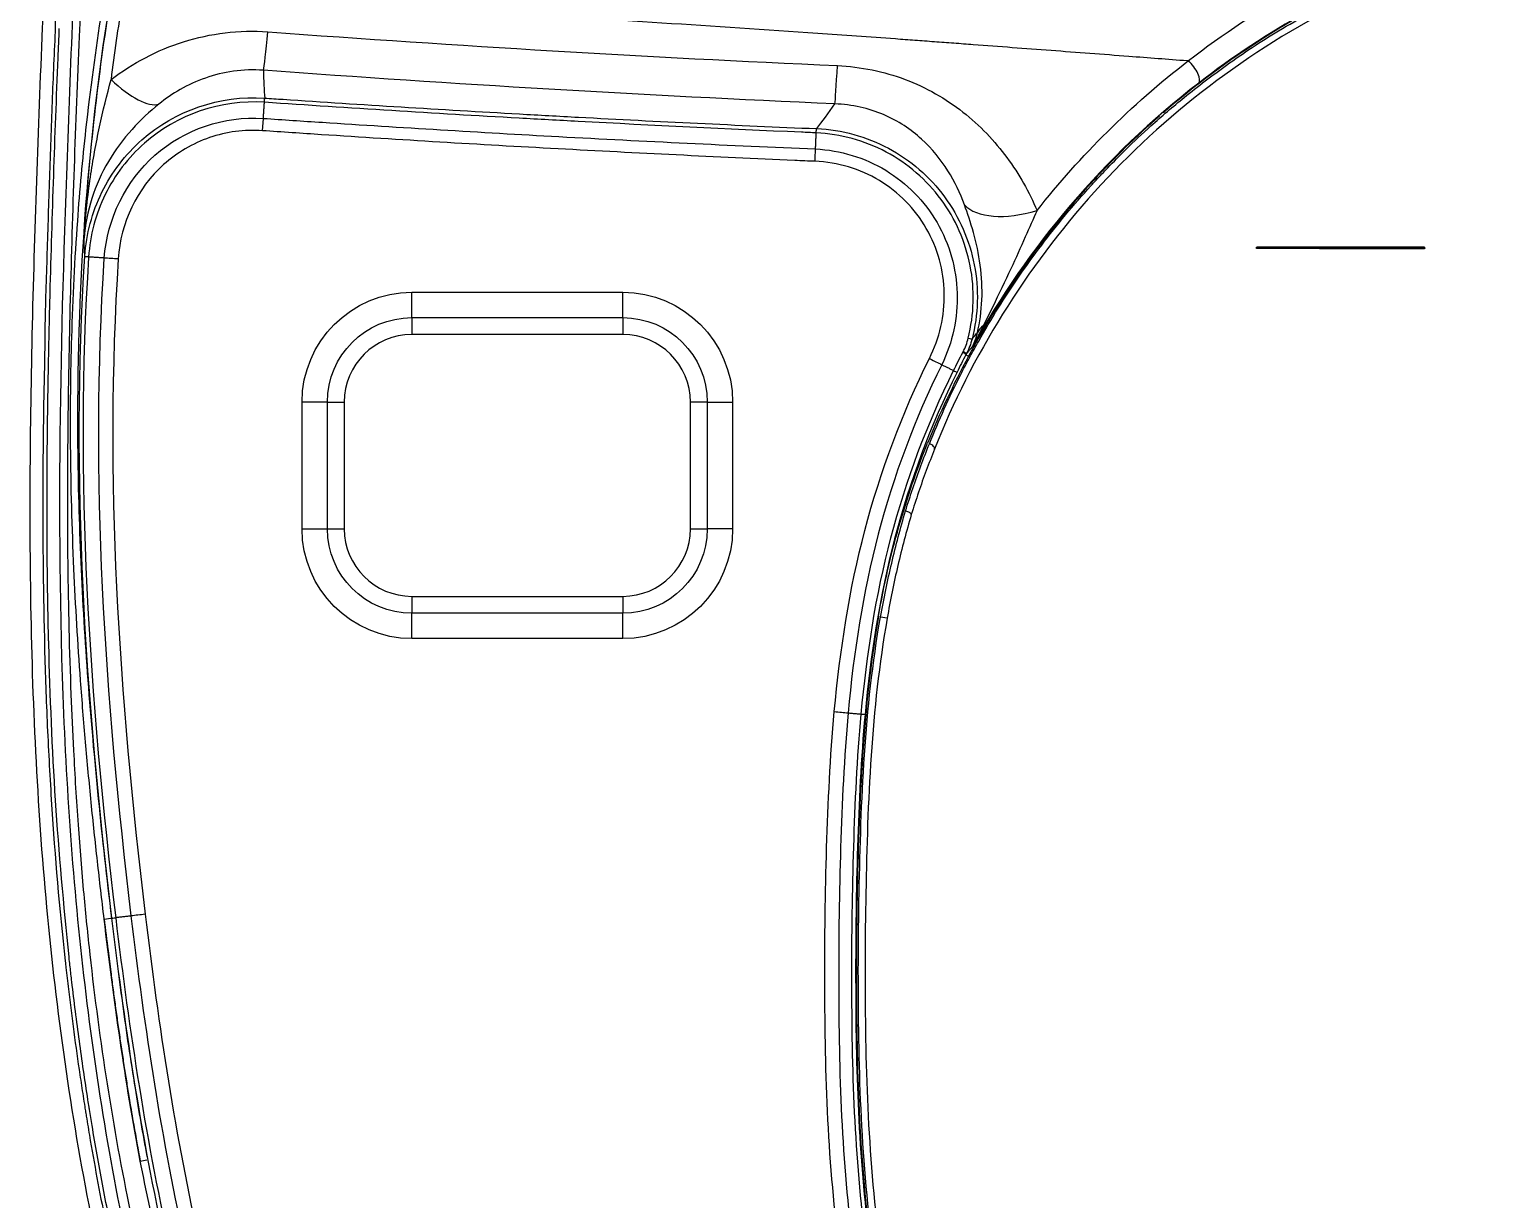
# Model space of a CAD drawing. Header units: millimetres. Extents: x 28 to 3046, y 8 to 3716.
# Drawn here: x 1563.5 to 1736.2, y 1051.7 to 1190.3 of the extents above; entities that cross this region are included whole.
import ezdxf

# ---------------------------------------------------------------- set-up
doc = ezdxf.new("R2010")
doc.units = ezdxf.units.MM
doc.layers.add('1LINE', color=7, linetype='CONTINUOUS')

msp = doc.modelspace()

# ---------------------------------------------------------------- linework, layer by layer
at = {"layer": '1LINE', "linetype": 'Continuous'}
for p, q in [((1591.35, 1181.62), (1591.34, 1181.62)), ((1591.12, 1178.26), (1591.22, 1179.72)), ((1608.81, 1159.12), (1633.81, 1159.12)), ((1608.81, 1156.12), (1608.81, 1159.12)), ((1633.81, 1156.12), (1633.81, 1159.12)), ((1608.81, 1156.12), (1633.81, 1156.12)), ((1608.81, 1156.12), (1608.81, 1154.12)), ((1633.81, 1156.12), (1633.81, 1154.12)), ((1633.81, 1154.12), (1608.81, 1154.12)), ((1595.81, 1131.12), (1595.81, 1146.12)), ((1598.81, 1146.12), (1595.81, 1146.12)), ((1598.81, 1131.12), (1598.81, 1146.12)), ((1598.81, 1146.12), (1600.81, 1146.12)), ((1600.81, 1146.12), (1600.81, 1131.12)), ((1643.81, 1146.12), (1641.81, 1146.12)), ((1641.81, 1131.12), (1641.81, 1146.12)), ((1643.81, 1146.12), (1646.81, 1146.12)), ((1643.81, 1146.12), (1643.81, 1131.12)), ((1646.81, 1146.12), (1646.81, 1131.12)), ((1595.81, 1131.12), (1598.81, 1131.12)), ((1598.81, 1131.12), (1600.81, 1131.12)), ((1641.81, 1131.12), (1643.81, 1131.12)), ((1646.81, 1131.12), (1643.81, 1131.12)), ((1608.81, 1123.12), (1608.81, 1121.12)), ((1608.81, 1123.12), (1633.81, 1123.12)), ((1633.81, 1123.12), (1633.81, 1121.12)), ((1608.81, 1118.12), (1608.81, 1121.12)), ((1633.81, 1121.12), (1608.81, 1121.12)), ((1633.81, 1118.12), (1633.81, 1121.12)), ((1665.12, 1120.52), (1664.33, 1120.66)), ((1633.81, 1118.12), (1608.81, 1118.12)), ((1565.31, 1117.01), (1565.31, 1117.01)), ((1572.36, 1084.91), (1573.15, 1085)), ((1573.28, 1085.01), (1573.23, 1085)), ((1567.74, 1079.97), (1567.75, 1079.96)), ((1570.63, 1062.34), (1570.63, 1062.35)), ((1570.2, 1061.87), (1570.2, 1061.87)), ((1576.64, 1056.24), (1577.42, 1056.38)), ((1576.64, 1056.24), (1576.64, 1056.24))]:
    msp.add_line(p, q, dxfattribs=at)
at = {"layer": '1LINE', "linetype": 'Continuous', "extrusion": (0, 0, -1)}
for centre, radius, start, end in [((-1608.81, 1146.12), 13, 0, 90), ((-1633.81, 1146.12), 13, 90, 180), ((-1608.81, 1146.12), 10, 0, 90), ((-1633.81, 1146.12), 10, 90, 180), ((-1608.81, 1131.12), 13, 270, 0), ((-1608.81, 1131.12), 10, 270, 0), ((-1633.81, 1131.12), 13, 180, 270), ((-1633.81, 1131.12), 10, 180, 270)]:
    msp.add_arc(centre, radius, start, end, dxfattribs=at)
at = {"layer": '1LINE', "linetype": 'Continuous'}
for centre, start, end in [((1608.81, 1146.12), 90, 180), ((1633.81, 1146.12), 0, 90), ((1608.81, 1131.12), 180, 270), ((1633.81, 1131.12), 270, 0)]:
    msp.add_arc(centre, 8, start, end, dxfattribs=at)
for centre, major_axis, ratio, start_param, end_param in [((1591.89, 1195.25), (-0.73, -9.97), 0.031027, 0.164687, 1.014097), ((1659.34, 1191.29), (-0.44, -9.99), 0.015001, 0.164382, 1.009226), ((1573.31, 1189.61), (6.03, -7.98), 0.361896, 5.139657, 6.132724), ((1591.31, 1181.13), (-0.068, -0.998), 0.002081, 2.080778, 3.014375), ((1591.32, 1181.13), (-0.068, -0.998), 0.000026, 2.080782, 3.014375), ((1682.95, 1174.17), (-9.2, -3.92), 0.502355, 0.187117, 1.352045), ((1709.14, 1164.46), (0, 0.04), 0.08326, 5.005725, 6.576696), ((1709.14, 1164.44), (0, 0.04), 0.083255, 3.435103, 5.005704), ((1728.54, 1164.46), (0, 0.04), 0.050953, 5.009877, 6.580829), ((1728.54, 1164.44), (0, 0.04), 0.05095, 3.439236, 5.009856), ((1728.79, 1164.36), (0.04, 0), 0.956123, 4.726974, 6.283185), ((1674.21, 1153.84), (-0.969, 0.247), 0.016637, 2.129055, 3.084465), ((1685.46, 1151.78), (-9.73, 2.32), 0.391344, 5.959939, 6.217054), ((1673.56, 1152.19), (-0.885, 0.465), 0.074478, 3.167846, 4.149157), ((1673.62, 1152.29), (-0.885, 0.466), 0.078678, 3.167854, 4.150259), ((1669.99, 1140.87), (0.743, -0.295), 0.431892, 6.244481, 7.84656)]:
    msp.add_ellipse(centre, major_axis=major_axis, ratio=ratio, start_param=start_param, end_param=end_param, dxfattribs=at)
for points, knots in [([(1763.81, 851.02), (1751.3, 851.01), (1738.81, 852.44), (1714.45, 858.13), (1702.82, 862.29), (1680.64, 873.24), (1670.08, 880.22), (1655.75, 892.31), (1651.24, 896.55), (1642.54, 905.31), (1638.38, 909.84), (1626.4, 923.85), (1619.1, 933.74), (1605.79, 954.6), (1599.77, 965.62), (1589.24, 988.16), (1584.75, 999.62), (1577.11, 1022.86), (1573.95, 1034.64), (1568.99, 1058.51), (1567.17, 1070.6), (1564.67, 1095.04), (1564, 1107.4), (1563.48, 1131.99), (1563.61, 1144.22), (1564.2, 1168.55), (1564.64, 1180.66), (1565.61, 1202.46), (1566.14, 1212.17), (1566.77, 1221.84)], [0, 0, 0, 0, 0.078081, 0.078081, 0.156162, 0.156162, 0.234242, 0.234242, 0.273283, 0.273283, 0.312323, 0.312323, 0.390404, 0.390404, 0.468485, 0.468485, 0.546565, 0.546565, 0.624646, 0.624646, 0.702727, 0.702727, 0.780808, 0.780808, 0.858888, 0.858888, 0.936969, 0.936969, 1, 1, 1, 1]), ([(1568.11, 1219.98), (1567.87, 1216.16), (1567.64, 1212.33), (1567.26, 1205.43), (1567.11, 1202.35), (1566.88, 1197.73), (1566.81, 1196.19), (1566.67, 1193.11), (1566.56, 1191.56), (1566.54, 1190.02)], [0, 0, 0, 0, 0.383812, 0.383812, 0.691906, 0.691906, 0.845953, 0.845953, 1, 1, 1, 1]), ([(1570, 1217.74), (1569.26, 1205.79), (1568.67, 1193.78), (1567.31, 1158.4), (1566.61, 1134.94), (1567.9, 1099.63), (1568.76, 1087.8), (1571.62, 1064.26), (1573.6, 1052.6), (1578.87, 1029.57), (1582.15, 1018.19), (1589.99, 995.7), (1594.57, 984.61), (1605.04, 963.15), (1610.9, 952.82), (1623.94, 932.99), (1631.15, 923.47), (1642.96, 909.99), (1647.04, 905.66), (1655.5, 897.33), (1659.86, 893.32), (1669.02, 885.79), (1673.82, 882.27), (1683.91, 875.79), (1689.18, 872.85), (1705.41, 865.03), (1716.61, 861.14), (1739.76, 855.85), (1751.79, 854.49), (1763.81, 854.5)], [0, 0, 0, 0, 0.079119, 0.079119, 0.232599, 0.232599, 0.309339, 0.309339, 0.386079, 0.386079, 0.462819, 0.462819, 0.539559, 0.539559, 0.616299, 0.616299, 0.69304, 0.69304, 0.73141, 0.73141, 0.76978, 0.76978, 0.80815, 0.80815, 0.84652, 0.84652, 0.92326, 0.92326, 1, 1, 1, 1]), ([(1682.28, 878.73), (1681.92, 878.95), (1679.92, 880.19), (1672.73, 884.88), (1663.13, 892.4), (1652.92, 901.87), (1642.98, 912.05), (1629.58, 927.64), (1614.03, 949.91), (1599.36, 977.03), (1589.58, 1000.71), (1583.93, 1017.68), (1581.03, 1027.51), (1578.32, 1037.48), (1575.39, 1050.09), (1572.64, 1065.36), (1570.96, 1077.96), (1569.92, 1088.19), (1569.27, 1096.25), (1568.79, 1104.14), (1568.32, 1114.46), (1567.9, 1132.29), (1568.27, 1158.31), (1569.29, 1187.46), (1570.21, 1206.14), (1570.71, 1214.46)], [0, 0, 0, 0, 0.003326, 0.018954, 0.069033, 0.101108, 0.130921, 0.183397, 0.266267, 0.348763, 0.430815, 0.471925, 0.492528, 0.513208, 0.554991, 0.596556, 0.638042, 0.657363, 0.679557, 0.703332, 0.721206, 0.763086, 0.847474, 0.931824, 1, 1, 1, 1]), ([(1724.02, 1196.76), (1719.01, 1194.61), (1714.22, 1192.08), (1705.51, 1186.55), (1701.54, 1183.59), (1697.84, 1180.39)], [0, 0, 0, 0, 0.517542, 0.517542, 1, 1, 1, 1]), ([(1574.62, 1194.37), (1575.88, 1194.31), (1577.13, 1194.26), (1579.93, 1194.13), (1581.47, 1194.06), (1583.78, 1193.96), (1584.55, 1193.92), (1585.7, 1193.87), (1586.09, 1193.85), (1586.86, 1193.82), (1587.24, 1193.8), (1588.01, 1193.77), (1588.4, 1193.75), (1589.17, 1193.72), (1589.55, 1193.7), (1590.71, 1193.64), (1591.48, 1193.61), (1593.79, 1193.5), (1595.33, 1193.43), (1598.41, 1193.28), (1599.95, 1193.2), (1604.57, 1192.97), (1607.65, 1192.81), (1613.81, 1192.48), (1616.89, 1192.32), (1626.12, 1191.79), (1632.28, 1191.43), (1644.59, 1190.65), (1650.74, 1190.24), (1658.43, 1189.71), (1659.96, 1189.6), (1663.04, 1189.38), (1664.57, 1189.27), (1666.88, 1189.1), (1667.65, 1189.04), (1668.8, 1188.96), (1669.18, 1188.93), (1669.95, 1188.87), (1670.33, 1188.84), (1671.49, 1188.76), (1672.25, 1188.7), (1673.79, 1188.59), (1674.56, 1188.53), (1676.86, 1188.36), (1678.4, 1188.24), (1681.47, 1188.01), (1683, 1187.9), (1687.61, 1187.55), (1690.68, 1187.32), (1696.06, 1186.91), (1698.36, 1186.73), (1700.67, 1186.56)], [0, 0, 0, 0, 0.029822, 0.029822, 0.066428, 0.066428, 0.084732, 0.084732, 0.093883, 0.093883, 0.103035, 0.103035, 0.112187, 0.112187, 0.121339, 0.121339, 0.139642, 0.139642, 0.176249, 0.176249, 0.212855, 0.212855, 0.286069, 0.286069, 0.359282, 0.359282, 0.505709, 0.505709, 0.652137, 0.652137, 0.688743, 0.688743, 0.72535, 0.72535, 0.743653, 0.743653, 0.752805, 0.752805, 0.761957, 0.761957, 0.78026, 0.78026, 0.798564, 0.798564, 0.83517, 0.83517, 0.871777, 0.871777, 0.944991, 0.944991, 1, 1, 1, 1]), ([(1670.12, 1141.19), (1670.7, 1142.57), (1671.85, 1145.34), (1673.48, 1148.72), (1674.87, 1151.38), (1676.32, 1154.01), (1679.02, 1158.55), (1683.31, 1164.78), (1687.4, 1169.71), (1690.12, 1172.67), (1691.48, 1174.11), (1693.61, 1176.27), (1696.61, 1179.09), (1700.55, 1182.46), (1705.55, 1186.27), (1711.71, 1190.38), (1716.44, 1192.87), (1718.97, 1194.21)], [0, 0, 0, 0, 0.062566, 0.125092, 0.156345, 0.187592, 0.250068, 0.375416, 0.500001, 0.512783, 0.539706, 0.580836, 0.636341, 0.706242, 0.790156, 0.887877, 1, 1, 1, 1]), ([(1719.13, 1193.39), (1713.44, 1190.55), (1708.16, 1187.24), (1698.35, 1179.77), (1693.79, 1175.56), (1685.61, 1166.51), (1681.97, 1161.64), (1675.64, 1151.45), (1672.94, 1146.13), (1670.73, 1140.56)], [0, 0, 0, 0, 0.25, 0.25, 0.5, 0.5, 0.75, 0.75, 1, 1, 1, 1]), ([(1572.36, 1084.91), (1572.09, 1087.19), (1571.55, 1091.79), (1570.81, 1098.78), (1570.14, 1105.92), (1569.39, 1115.17), (1568.68, 1126.92), (1568.31, 1140.51), (1568.45, 1154.29), (1569.09, 1166.79), (1570.25, 1179.74), (1571.41, 1187.79), (1572.08, 1192.42)], [0, 0, 0, 0, 0.060422, 0.122161, 0.185328, 0.25006, 0.368285, 0.500064, 0.619128, 0.750023, 0.856158, 1, 1, 1, 1]), ([(1572.9, 1192.81), (1570.37, 1176.87), (1569.06, 1159.37), (1569.3, 1131.85), (1569.73, 1122.54), (1571.13, 1103.86), (1572.09, 1094.47), (1573.23, 1085)], [0, 0, 0, 0, 0.5, 0.5, 0.75, 0.75, 1, 1, 1, 1]), ([(1566.54, 1190.02), (1566.52, 1188.53), (1566.41, 1187.04), (1566.29, 1184.07), (1566.23, 1182.58), (1566.06, 1178.11), (1565.96, 1175.12), (1565.76, 1169.16), (1565.66, 1166.17), (1565.49, 1160.19), (1565.36, 1157.2), (1565.34, 1154.2)], [0, 0, 0, 0, 0.125, 0.125, 0.25, 0.25, 0.5, 0.5, 0.75, 0.75, 1, 1, 1, 1]), ([(1565.85, 1154.6), (1565.85, 1154.6), (1565.85, 1154.6), (1565.85, 1154.61), (1565.85, 1154.61), (1565.86, 1154.9), (1565.87, 1155.19), (1565.9, 1156.65), (1565.93, 1157.81), (1566.08, 1163.64), (1566.23, 1168.29), (1566.54, 1177.59), (1566.72, 1182.23), (1566.96, 1188.03), (1567.01, 1189.19), (1567.05, 1190.35), (1567.05, 1190.35), (1567.05, 1190.35)], [0, 0, 0, 0, 0.000002, 0.000002, 0.000076, 0.000076, 0.02446, 0.02446, 0.121999, 0.121999, 0.512163, 0.512163, 0.902311, 0.902311, 0.999998, 0.999998, 1, 1, 1, 1]), ([(1573.18, 1184.32), (1575.72, 1186.24), (1578.61, 1187.79), (1584.95, 1189.79), (1588.35, 1190.21), (1591.77, 1189.96)], [0, 0, 0, 0, 0.5, 0.5, 1, 1, 1, 1]), ([(1702.03, 1183.9), (1702.21, 1184.07), (1702.17, 1184.5), (1701.69, 1185.55), (1701.26, 1186.14), (1700.81, 1186.55)], [0, 0, 0, 0, 0.5, 0.5, 1, 1, 1, 1]), ([(1591.22, 1185.41), (1588.85, 1185.59), (1586.48, 1185.24), (1582.22, 1183.75), (1580.41, 1182.67), (1578.84, 1181.4)], [0, 0, 0, 0, 0.5, 0.5, 1, 1, 1, 1]), ([(1659.24, 1185.96), (1662.02, 1185.84), (1664.74, 1185.27), (1669.74, 1183.39), (1672.08, 1182.05), (1676.11, 1178.89), (1677.86, 1177.04), (1680.77, 1173.1), (1681.94, 1171.01), (1682.88, 1168.81)], [0, 0, 0, 0, 0.25, 0.25, 0.5, 0.5, 0.75, 0.75, 1, 1, 1, 1]), ([(1569.98, 1165.53), (1569.98, 1165.54), (1569.98, 1165.55), (1569.98, 1165.58), (1569.99, 1165.61), (1569.99, 1165.73), (1570, 1165.83), (1570.01, 1165.97), (1570.01, 1166.01), (1570.02, 1166.09), (1570.02, 1166.13), (1570.03, 1166.23), (1570.03, 1166.31), (1570.05, 1166.52), (1570.06, 1166.66), (1570.09, 1167.09), (1570.12, 1167.38), (1570.19, 1168.23), (1570.25, 1168.8), (1570.43, 1170.51), (1570.58, 1171.64), (1571.04, 1174.77), (1571.4, 1176.77), (1572.23, 1180.62), (1572.69, 1182.49), (1573.18, 1184.32)], [0, 0, 0, 0, 0.001244, 0.001244, 0.005174, 0.005174, 0.020182, 0.020182, 0.027043, 0.027043, 0.03259, 0.03259, 0.043683, 0.043683, 0.065866, 0.065866, 0.110223, 0.110223, 0.198891, 0.198891, 0.375958, 0.375958, 0.692829, 0.692829, 1, 1, 1, 1]), ([(1578.84, 1181.4), (1577.76, 1180.53), (1576.69, 1179.54), (1574.64, 1177.27), (1573.68, 1175.99), (1571.25, 1171.88), (1570.21, 1168.71), (1569.98, 1165.53)], [0, 0, 0, 0, 0.25, 0.25, 0.5, 0.5, 1, 1, 1, 1]), ([(1570.08, 1163.4), (1570.25, 1166.04), (1570.94, 1168.6), (1573.25, 1173.32), (1574.88, 1175.45), (1580.76, 1180.64), (1586.09, 1182.48), (1591.38, 1182.12)], [0, 0, 0, 0, 0.25, 0.25, 0.5, 0.5, 1, 1, 1, 1]), ([(1591.34, 1181.62), (1586.18, 1181.97), (1580.96, 1180.16), (1575.21, 1175.08), (1573.62, 1173), (1571.36, 1168.39), (1570.69, 1165.88), (1570.52, 1163.3)], [0, 0, 0, 0, 0.5, 0.5, 0.75, 0.75, 1, 1, 1, 1]), ([(1656.72, 1178), (1656.13, 1178.02), (1655.55, 1178.05), (1646.15, 1178.45), (1637.33, 1178.88), (1626.19, 1179.48), (1623.85, 1179.6), (1611.46, 1180.3), (1601.4, 1180.93), (1591.35, 1181.62)], [0, 0, 0, 0, 0.026774, 0.026774, 0.431182, 0.431182, 0.538279, 0.538279, 1, 1, 1, 1]), ([(1591.38, 1182.12), (1592.11, 1182.07), (1592.84, 1182.02), (1602.89, 1181.34), (1612.22, 1180.77), (1623.88, 1180.11), (1626.22, 1179.98), (1637.96, 1179.35), (1647.37, 1178.9), (1656.78, 1178.5)], [0, 0, 0, 0, 0.033298, 0.033298, 0.461407, 0.461407, 0.568431, 0.568431, 1, 1, 1, 1]), ([(1591.38, 1182.12), (1591.38, 1182.12), (1591.38, 1182.12), (1591.38, 1182.12), (1591.38, 1182.12), (1591.38, 1182.12)], [0, 0, 0, 0, 0.797545, 0.797545, 1, 1, 1, 1]), ([(1674.28, 1169.46), (1673.77, 1170.85), (1673.13, 1172.2), (1671.49, 1174.82), (1670.46, 1176.11), (1667.95, 1178.39), (1666.43, 1179.42), (1662.95, 1180.9), (1660.95, 1181.36), (1658.94, 1181.43)], [0, 0, 0, 0, 0.25, 0.25, 0.5, 0.5, 0.75, 0.75, 1, 1, 1, 1]), ([(1572.38, 1163.18), (1572.7, 1167.82), (1574.92, 1172.3), (1581.85, 1178.41), (1586.58, 1180.03), (1591.22, 1179.72)], [0, 0, 0, 0, 0.5, 0.5, 1, 1, 1, 1]), ([(1591.22, 1179.72), (1593.55, 1179.56), (1595.88, 1179.4), (1607.55, 1178.64), (1616.88, 1178.07), (1636.35, 1177.01), (1646.49, 1176.52), (1656.64, 1176.09)], [0, 0, 0, 0, 0.107016, 0.107016, 0.535096, 0.535096, 1, 1, 1, 1]), ([(1697.38, 1179.99), (1694.63, 1177.59), (1692.03, 1175.05), (1683.75, 1166.05), (1678.79, 1159.03), (1674.76, 1151.56)], [0, 0, 0, 0, 0.294489, 0.294489, 1, 1, 1, 1]), ([(1591.12, 1178.26), (1588.98, 1178.41), (1586.86, 1178.12), (1582.85, 1176.75), (1580.98, 1175.65), (1576.26, 1171.44), (1574.28, 1167.34), (1574.04, 1163.07)], [0, 0, 0, 0, 0.25, 0.25, 0.5, 0.5, 1, 1, 1, 1]), ([(1656.58, 1174.63), (1655.77, 1174.66), (1654.97, 1174.7), (1644.82, 1175.14), (1635.47, 1175.6), (1616.79, 1176.61), (1607.45, 1177.17), (1595.79, 1177.94), (1593.45, 1178.1), (1591.12, 1178.26)], [0, 0, 0, 0, 0.036876, 0.036876, 0.464922, 0.464922, 0.892967, 0.892967, 1, 1, 1, 1]), ([(1656.72, 1178), (1656.72, 1178.02), (1656.72, 1178.04), (1656.73, 1178.15), (1656.73, 1178.23), (1656.74, 1178.37), (1656.74, 1178.42), (1656.75, 1178.47), (1656.75, 1178.48), (1656.76, 1178.49), (1656.77, 1178.49), (1656.77, 1178.5), (1656.77, 1178.5), (1656.78, 1178.5), (1656.78, 1178.5), (1656.78, 1178.5), (1656.78, 1178.5), (1656.78, 1178.5)], [0, 0, 0, 0, 0.076073, 0.076073, 0.435545, 0.435545, 0.773493, 0.773493, 0.939771, 0.939771, 0.981547, 0.981547, 0.992329, 0.992329, 0.996759, 0.996759, 1, 1, 1, 1]), ([(1674.72, 1153.69), (1675.43, 1156.52), (1675.51, 1159.45), (1674.4, 1165.1), (1673.21, 1167.81), (1669.8, 1172.43), (1667.57, 1174.37), (1662.45, 1177.09), (1659.59, 1177.87), (1656.72, 1178)], [0, 0, 0, 0, 0.25, 0.25, 0.5, 0.5, 0.75, 0.75, 1, 1, 1, 1]), ([(1656.78, 1178.5), (1659.76, 1178.37), (1662.66, 1177.57), (1667.9, 1174.78), (1670.18, 1172.79), (1673.66, 1168.05), (1674.88, 1165.27), (1676, 1159.49), (1675.92, 1156.48), (1675.18, 1153.59)], [0, 0, 0, 0, 0.25, 0.25, 0.5, 0.5, 0.75, 0.75, 1, 1, 1, 1]), ([(1656.58, 1174.63), (1656.58, 1174.68), (1656.58, 1174.73), (1656.59, 1174.9), (1656.6, 1175.02), (1656.61, 1175.47), (1656.63, 1175.8), (1656.64, 1176.09)], [0, 0, 0, 0, 0.099837, 0.099837, 0.33677, 0.33677, 1, 1, 1, 1]), ([(1656.64, 1176.09), (1659.58, 1175.95), (1662.46, 1175.07), (1667.44, 1172.06), (1669.55, 1169.92), (1672.51, 1164.83), (1673.32, 1161.93), (1673.51, 1156.1), (1672.89, 1153.2), (1671.59, 1150.55)], [0, 0, 0, 0, 0.25, 0.25, 0.5, 0.5, 0.75, 0.75, 1, 1, 1, 1]), ([(1670.12, 1151.29), (1671.34, 1153.7), (1671.95, 1156.35), (1671.83, 1161.69), (1671.1, 1164.36), (1668.41, 1169.03), (1666.48, 1170.99), (1661.91, 1173.74), (1659.28, 1174.53), (1656.58, 1174.63)], [0, 0, 0, 0, 0.25, 0.25, 0.5, 0.5, 0.75, 0.75, 1, 1, 1, 1]), ([(1675.82, 1154.35), (1676.09, 1155.53), (1676.29, 1156.89), (1676.4, 1159.58), (1676.33, 1160.97), (1675.79, 1165.03), (1674.99, 1167.53), (1674.28, 1169.46)], [0, 0, 0, 0, 0.25, 0.25, 0.5, 0.5, 1, 1, 1, 1]), ([(1682.88, 1168.81), (1682.42, 1167.79), (1681.96, 1166.74), (1680.93, 1164.44), (1680.36, 1163.18), (1679.08, 1160.42), (1678.36, 1158.92), (1677.26, 1156.68), (1676.9, 1155.94), (1676.53, 1155.19)], [0, 0, 0, 0, 0.236563, 0.236563, 0.512699, 0.512699, 0.83961, 0.83961, 1, 1, 1, 1]), ([(1709.14, 1164.47), (1709.11, 1164.47), (1709.07, 1164.47), (1709.01, 1164.46), (1708.98, 1164.46), (1708.92, 1164.45), (1708.9, 1164.44), (1708.86, 1164.42), (1708.84, 1164.41), (1708.82, 1164.4), (1708.82, 1164.39), (1708.82, 1164.39)], [0, 0, 0, 0, 0.215045, 0.215045, 0.430095, 0.430095, 0.645122, 0.645122, 0.860094, 0.860094, 1, 1, 1, 1]), ([(1708.82, 1164.37), (1708.82, 1164.37), (1708.82, 1164.38), (1708.84, 1164.4), (1708.86, 1164.4), (1708.9, 1164.42), (1708.92, 1164.43), (1708.98, 1164.44), (1709.01, 1164.44), (1709.07, 1164.45), (1709.11, 1164.45), (1709.14, 1164.45)], [0, 0, 0, 0, 0.139906, 0.139906, 0.354878, 0.354878, 0.569905, 0.569905, 0.784955, 0.784955, 1, 1, 1, 1]), ([(1708.86, 1164.33), (1708.85, 1164.33), (1708.85, 1164.33), (1708.84, 1164.33), (1708.84, 1164.33), (1708.83, 1164.34), (1708.83, 1164.34), (1708.82, 1164.35), (1708.82, 1164.35), (1708.82, 1164.36), (1708.82, 1164.36), (1708.82, 1164.37)], [0, 0, 0, 0, 0.211679, 0.211679, 0.423359, 0.423359, 0.635038, 0.635038, 0.846718, 0.846718, 1, 1, 1, 1]), ([(1709.14, 1164.4), (1709.11, 1164.4), (1709.08, 1164.4), (1709.02, 1164.4), (1709, 1164.39), (1708.95, 1164.38), (1708.93, 1164.37), (1708.89, 1164.36), (1708.88, 1164.35), (1708.86, 1164.34), (1708.86, 1164.33), (1708.86, 1164.33)], [0, 0, 0, 0, 0.21504, 0.21504, 0.430084, 0.430084, 0.645103, 0.645103, 0.860062, 0.860062, 1, 1, 1, 1]), ([(1709.14, 1164.5), (1710.79, 1164.5), (1712.44, 1164.5), (1718.9, 1164.5), (1723.72, 1164.5), (1728.54, 1164.49)], [0, 0, 0, 0, 0.255235, 0.255235, 1, 1, 1, 1]), ([(1709.14, 1164.47), (1709.14, 1164.47), (1709.14, 1164.46), (1709.14, 1164.45), (1709.14, 1164.45), (1709.14, 1164.45)], [0, 0, 0, 0, 0.889466, 0.889466, 1, 1, 1, 1]), ([(1728.55, 1164.47), (1723.72, 1164.47), (1718.9, 1164.47), (1712.44, 1164.47), (1710.79, 1164.47), (1709.14, 1164.47)], [0, 0, 0, 0, 0.744766, 0.744766, 1, 1, 1, 1]), ([(1709.14, 1164.45), (1710.84, 1164.45), (1712.53, 1164.45), (1718.04, 1164.45), (1721.86, 1164.45), (1726.64, 1164.45), (1727.59, 1164.45), (1728.55, 1164.45)], [0, 0, 0, 0, 0.262342, 0.262342, 0.852478, 0.852478, 1, 1, 1, 1]), ([(1728.55, 1164.4), (1727.59, 1164.4), (1726.64, 1164.4), (1721.86, 1164.4), (1718.04, 1164.4), (1712.53, 1164.4), (1710.83, 1164.4), (1709.14, 1164.4)], [0, 0, 0, 0, 0.147522, 0.147522, 0.737658, 0.737658, 1, 1, 1, 1]), ([(1728.55, 1164.45), (1728.55, 1164.45), (1728.55, 1164.46), (1728.55, 1164.46), (1728.55, 1164.47), (1728.55, 1164.47)], [0, 0, 0, 0, 0.709746, 0.709746, 1, 1, 1, 1]), ([(1728.83, 1164.38), (1728.83, 1164.39), (1728.83, 1164.4), (1728.8, 1164.42), (1728.79, 1164.43), (1728.75, 1164.45), (1728.72, 1164.45), (1728.66, 1164.46), (1728.63, 1164.46), (1728.58, 1164.47), (1728.56, 1164.47), (1728.55, 1164.47)], [0, 0, 0, 0, 0.221813, 0.221813, 0.443623, 0.443623, 0.665444, 0.665444, 0.887285, 0.887285, 1, 1, 1, 1]), ([(1728.55, 1164.45), (1728.56, 1164.45), (1728.58, 1164.45), (1728.63, 1164.45), (1728.66, 1164.44), (1728.72, 1164.43), (1728.75, 1164.43), (1728.79, 1164.41), (1728.8, 1164.4), (1728.83, 1164.38), (1728.83, 1164.37), (1728.83, 1164.36)], [0, 0, 0, 0, 0.112716, 0.112716, 0.334558, 0.334558, 0.556377, 0.556377, 0.778188, 0.778188, 1, 1, 1, 1]), ([(1728.79, 1164.33), (1728.79, 1164.33), (1728.79, 1164.34), (1728.77, 1164.36), (1728.75, 1164.37), (1728.72, 1164.38), (1728.7, 1164.38), (1728.65, 1164.39), (1728.62, 1164.4), (1728.58, 1164.4), (1728.56, 1164.4), (1728.55, 1164.4)], [0, 0, 0, 0, 0.221812, 0.221812, 0.443621, 0.443621, 0.665441, 0.665441, 0.887283, 0.887283, 1, 1, 1, 1]), ([(1728.83, 1164.36), (1728.83, 1164.36), (1728.83, 1164.35), (1728.83, 1164.34), (1728.83, 1164.34), (1728.82, 1164.33), (1728.82, 1164.33), (1728.81, 1164.33), (1728.81, 1164.32), (1728.8, 1164.32), (1728.8, 1164.32), (1728.79, 1164.32)], [0, 0, 0, 0, 0.216649, 0.216649, 0.43329, 0.43329, 0.650048, 0.650048, 0.867049, 0.867049, 1, 1, 1, 1]), ([(1728.83, 1164.38), (1728.83, 1164.38), (1728.83, 1164.38), (1728.83, 1164.37), (1728.83, 1164.37), (1728.83, 1164.36)], [0, 0, 0, 0, 0.478506, 0.478506, 1, 1, 1, 1]), ([(1570.52, 1163.3), (1570.46, 1163.31), (1570.4, 1163.31), (1570.28, 1163.32), (1570.22, 1163.33), (1570.13, 1163.34), (1570.1, 1163.34), (1570.08, 1163.36), (1570.08, 1163.36), (1570.08, 1163.38), (1570.08, 1163.38), (1570.08, 1163.39), (1570.08, 1163.39), (1570.08, 1163.39), (1570.08, 1163.39), (1570.08, 1163.4)], [0, 0, 0, 0, 0.232154, 0.232154, 0.551812, 0.551812, 0.872088, 0.872088, 0.95978, 0.95978, 0.982366, 0.982366, 0.992013, 0.992013, 1, 1, 1, 1]), ([(1565.34, 1154.2), (1565.32, 1151.11), (1565.22, 1148.02), (1565.13, 1141.83), (1565.1, 1138.73), (1565.08, 1129.43), (1565.14, 1123.22), (1565.31, 1117.01)], [0, 0, 0, 0, 0.25, 0.25, 0.5, 0.5, 1, 1, 1, 1]), ([(1565.8, 1117.46), (1565.8, 1117.46), (1565.8, 1117.46), (1565.8, 1117.46), (1565.8, 1117.46), (1565.8, 1117.5), (1565.79, 1117.53), (1565.79, 1117.72), (1565.79, 1117.86), (1565.77, 1118.6), (1565.75, 1119.18), (1565.69, 1122.11), (1565.65, 1124.45), (1565.58, 1131.47), (1565.59, 1136.15), (1565.65, 1143.16), (1565.68, 1145.49), (1565.74, 1149), (1565.76, 1150.16), (1565.8, 1151.91), (1565.81, 1152.49), (1565.83, 1153.37), (1565.83, 1153.66), (1565.84, 1154.1), (1565.85, 1154.24), (1565.85, 1154.46), (1565.85, 1154.53), (1565.85, 1154.6), (1565.85, 1154.6), (1565.85, 1154.6)], [0, 0, 0, 0, 0.000002, 0.000002, 0.000034, 0.000034, 0.002984, 0.002984, 0.014784, 0.014784, 0.061981, 0.061981, 0.250778, 0.250778, 0.628401, 0.628401, 0.81719, 0.81719, 0.911582, 0.911582, 0.958777, 0.958777, 0.982375, 0.982375, 0.994174, 0.994174, 0.999998, 0.999998, 1, 1, 1, 1]), ([(1675.18, 1153.59), (1675.26, 1153.68), (1675.33, 1153.77), (1675.52, 1154), (1675.65, 1154.15), (1675.79, 1154.31), (1675.8, 1154.33), (1675.82, 1154.35)], [0, 0, 0, 0, 0.363319, 0.363319, 0.935429, 0.935429, 1, 1, 1, 1]), ([(1676.53, 1155.19), (1676.36, 1154.86), (1676.19, 1154.53), (1675.94, 1154.03), (1675.85, 1153.86), (1675.72, 1153.62), (1675.68, 1153.54), (1675.61, 1153.41), (1675.59, 1153.37), (1675.48, 1153.17), (1675.39, 1153), (1675.29, 1152.81), (1675.27, 1152.79), (1675.26, 1152.76), (1675.25, 1152.76), (1675.25, 1152.75)], [0, 0, 0, 0, 0.405553, 0.405553, 0.608468, 0.608468, 0.709938, 0.709938, 0.760668, 0.760668, 0.963593, 0.963593, 0.993536, 0.993536, 1, 1, 1, 1]), ([(1675.25, 1152.75), (1675.26, 1152.76), (1675.26, 1152.76), (1675.51, 1153.26), (1675.7, 1153.79), (1675.82, 1154.35)], [0, 0, 0, 0, 0.012875, 0.012875, 1, 1, 1, 1]), ([(1672.99, 1149.86), (1672.99, 1149.86), (1672.99, 1149.86), (1673.34, 1150.57), (1673.7, 1151.29), (1674.07, 1152)], [0, 0, 0, 0, 0.000018, 0.000018, 1, 1, 1, 1]), ([(1674.5, 1151.82), (1674.48, 1151.79), (1674.47, 1151.76), (1674.45, 1151.72), (1674.45, 1151.72), (1674.45, 1151.72)], [0, 0, 0, 0, 0.999627, 0.999627, 1, 1, 1, 1]), ([(1675.25, 1152.75), (1675.16, 1152.63), (1675.06, 1152.51), (1674.89, 1152.3), (1674.82, 1152.21), (1674.66, 1152.02), (1674.58, 1151.92), (1674.5, 1151.82)], [0, 0, 0, 0, 0.362579, 0.362579, 0.666835, 0.666835, 1, 1, 1, 1]), ([(1658.86, 1109.47), (1659.53, 1116.71), (1660.63, 1123.9), (1664.33, 1137.95), (1666.89, 1144.77), (1670.12, 1151.29)], [0, 0, 0, 0, 0.5, 0.5, 1, 1, 1, 1]), ([(1671.59, 1150.55), (1668.41, 1144.13), (1665.88, 1137.4), (1662.24, 1123.55), (1661.15, 1116.46), (1660.5, 1109.32)], [0, 0, 0, 0, 0.5, 0.5, 1, 1, 1, 1]), ([(1670.12, 1151.29), (1670.16, 1151.27), (1670.19, 1151.25), (1670.45, 1151.12), (1670.67, 1151.01), (1671.14, 1150.78), (1671.38, 1150.66), (1671.59, 1150.55)], [0, 0, 0, 0, 0.065513, 0.065513, 0.499743, 0.499743, 1, 1, 1, 1]), ([(1674.45, 1151.72), (1674.45, 1151.72), (1674.45, 1151.72), (1674.09, 1151.04), (1673.74, 1150.35), (1673.4, 1149.66)], [0, 0, 0, 0, 0.000018, 0.000018, 1, 1, 1, 1]), ([(1662.05, 1109.18), (1662.7, 1116.22), (1663.77, 1123.21), (1667.36, 1136.88), (1669.85, 1143.52), (1672.99, 1149.86)], [0, 0, 0, 0, 0.5, 0.5, 1, 1, 1, 1]), ([(1673.4, 1149.66), (1670.27, 1143.35), (1667.79, 1136.74), (1664.21, 1123.12), (1663.15, 1116.15), (1662.5, 1109.14)], [0, 0, 0, 0, 0.5, 0.5, 1, 1, 1, 1]), ([(1672.99, 1149.86), (1673.07, 1149.81), (1673.15, 1149.78), (1673.27, 1149.72), (1673.32, 1149.7), (1673.37, 1149.67), (1673.39, 1149.66), (1673.4, 1149.66), (1673.4, 1149.66), (1673.4, 1149.66)], [0, 0, 0, 0, 0.350029, 0.350029, 0.700056, 0.700056, 0.950658, 0.950658, 1, 1, 1, 1]), ([(1664.1, 1120.76), (1664.73, 1124.41), (1665.53, 1127.95), (1667.49, 1134.81), (1668.65, 1138.15), (1669.9, 1141.24)], [0, 0, 0, 0, 0.5, 0.5, 1, 1, 1, 1]), ([(1667.29, 1133.23), (1667.58, 1134.12), (1668.16, 1135.93), (1669.11, 1138.6), (1669.78, 1140.32), (1670.12, 1141.19)], [0, 0, 0, 0, 0.324798, 0.658125, 1, 1, 1, 1]), ([(1670.73, 1140.56), (1670.4, 1139.72), (1669.75, 1138.06), (1668.83, 1135.46), (1668.26, 1133.69), (1667.98, 1132.8)], [0, 0, 0, 0, 0.337406, 0.670275, 1, 1, 1, 1]), ([(1664.33, 1120.66), (1664.53, 1121.74), (1664.94, 1123.88), (1665.65, 1127.06), (1666.42, 1130.19), (1667, 1132.22), (1667.29, 1133.23)], [0, 0, 0, 0, 0.251001, 0.501151, 0.750723, 1, 1, 1, 1]), ([(1667.98, 1132.8), (1667.98, 1132.82), (1667.98, 1132.87), (1667.87, 1132.98), (1667.63, 1133.11), (1667.39, 1133.2), (1667.29, 1133.23)], [0, 0, 0, 0, 0.194787, 0.401258, 0.745325, 1, 1, 1, 1]), ([(1667.98, 1132.8), (1667.69, 1131.81), (1667.13, 1129.82), (1666.38, 1126.77), (1665.7, 1123.67), (1665.31, 1121.58), (1665.12, 1120.52)], [0, 0, 0, 0, 0.250152, 0.499325, 0.748837, 1, 1, 1, 1]), ([(1763.81, 902.31), (1758.22, 902.32), (1752.67, 903.32), (1742.18, 906.72), (1737.09, 909.06), (1727.68, 914.82), (1723.38, 918.22), (1715.41, 925.88), (1711.79, 930.1), (1705.18, 938.81), (1702.15, 943.34), (1696.32, 952.57), (1693.49, 957.24), (1685.47, 971.55), (1680.79, 981.57), (1672.99, 1001.9), (1669.84, 1012.28), (1665.02, 1033.47), (1663.35, 1044.35), (1662.04, 1060.74), (1661.83, 1066.2), (1661.68, 1077.11), (1661.69, 1082.56), (1662.02, 1098.91), (1662.42, 1109.8), (1664.33, 1120.66)], [0, 0, 0, 0, 0.0625, 0.0625, 0.125, 0.125, 0.1875, 0.1875, 0.25, 0.25, 0.3125, 0.3125, 0.375, 0.375, 0.5, 0.5, 0.625, 0.625, 0.75, 0.75, 0.8125, 0.8125, 0.875, 0.875, 1, 1, 1, 1]), ([(1665.12, 1120.52), (1663.21, 1109.68), (1662.81, 1098.84), (1662.49, 1082.58), (1662.48, 1077.16), (1662.63, 1066.32), (1662.84, 1060.9), (1664.13, 1044.64), (1665.79, 1033.73), (1670.59, 1012.54), (1673.74, 1002.21), (1681.45, 982.07), (1686.02, 972.25), (1694.01, 957.94), (1696.86, 953.24), (1702.69, 943.97), (1705.73, 939.42), (1712.35, 930.68), (1715.95, 926.48), (1723.8, 918.91), (1728.07, 915.52), (1737.47, 909.76), (1742.46, 907.47), (1750.28, 904.93), (1752.97, 904.24), (1758.38, 903.34), (1761.1, 903.12), (1763.81, 903.11)], [0, 0, 0, 0, 0.125, 0.125, 0.1875, 0.1875, 0.25, 0.25, 0.375, 0.375, 0.5, 0.5, 0.625, 0.625, 0.6875, 0.6875, 0.75, 0.75, 0.8125, 0.8125, 0.875, 0.875, 0.9375, 0.9375, 0.96875, 0.96875, 1, 1, 1, 1]), ([(1568.2, 1080.42), (1567.58, 1086.59), (1567, 1092.76), (1566.22, 1105.11), (1565.95, 1111.29), (1565.8, 1117.46)], [0, 0, 0, 0, 0.5, 0.5, 1, 1, 1, 1]), ([(1565.31, 1117.01), (1565.31, 1115.46), (1565.39, 1113.92), (1565.5, 1110.83), (1565.56, 1109.29), (1565.77, 1104.65), (1565.94, 1101.57), (1566.53, 1092.3), (1567.06, 1086.13), (1567.74, 1079.97)], [0, 0, 0, 0, 0.125, 0.125, 0.25, 0.25, 0.5, 0.5, 1, 1, 1, 1]), ([(1763.81, 898.34), (1758.38, 898.35), (1752.97, 899.2), (1742.66, 902.26), (1737.73, 904.35), (1723.56, 912.22), (1715.54, 919.51), (1701.81, 936.11), (1696.1, 945.19), (1685.13, 963.65), (1680.25, 973.24), (1667.73, 1002.87), (1662.13, 1023.85), (1658.86, 1050.45), (1658.38, 1055.79), (1657.82, 1066.5), (1657.75, 1071.88), (1657.72, 1082.63), (1657.79, 1088), (1658.12, 1098.74), (1658.37, 1104.12), (1658.86, 1109.47)], [0, 0, 0, 0, 0.0625, 0.0625, 0.125, 0.125, 0.25, 0.25, 0.375, 0.375, 0.5, 0.5, 0.75, 0.75, 0.8125, 0.8125, 0.875, 0.875, 0.9375, 0.9375, 1, 1, 1, 1]), ([(1660.5, 1109.32), (1660.02, 1104.02), (1659.77, 1098.71), (1659.44, 1088.08), (1659.37, 1082.76), (1659.39, 1072.13), (1659.46, 1066.81), (1660, 1056.21), (1660.46, 1050.93), (1663.66, 1024.6), (1669.17, 1003.84), (1681.48, 974.49), (1686.28, 964.99), (1694.39, 951.27), (1697.17, 946.75), (1703.01, 937.9), (1706.09, 933.58), (1716.19, 921.2), (1724.05, 913.91), (1738.03, 906.02), (1742.9, 903.93), (1753.09, 900.86), (1758.43, 899.99), (1763.81, 899.98)], [0, 0, 0, 0, 0.0625, 0.0625, 0.125, 0.125, 0.1875, 0.1875, 0.25, 0.25, 0.5, 0.5, 0.625, 0.625, 0.6875, 0.6875, 0.75, 0.75, 0.875, 0.875, 0.9375, 0.9375, 1, 1, 1, 1]), ([(1763.81, 901.54), (1758.48, 901.55), (1753.31, 902.4), (1743.21, 905.49), (1738.33, 907.61), (1729.24, 912.81), (1724.96, 915.95), (1717.09, 923), (1713.55, 926.86), (1706.97, 935), (1703.94, 939.29), (1698.16, 948.11), (1695.4, 952.6), (1687.38, 966.23), (1682.66, 975.66), (1670.5, 1004.83), (1665.1, 1025.35), (1661.97, 1051.53), (1661.53, 1056.77), (1661.01, 1067.24), (1660.95, 1072.48), (1660.93, 1082.97), (1661, 1088.21), (1661.33, 1098.69), (1661.57, 1103.94), (1662.05, 1109.18)], [0, 0, 0, 0, 0.0625, 0.0625, 0.125, 0.125, 0.1875, 0.1875, 0.25, 0.25, 0.3125, 0.3125, 0.375, 0.375, 0.5, 0.5, 0.75, 0.75, 0.8125, 0.8125, 0.875, 0.875, 0.9375, 0.9375, 1, 1, 1, 1]), ([(1662.5, 1109.14), (1662.03, 1103.91), (1661.78, 1098.68), (1661.45, 1088.23), (1661.38, 1083), (1661.4, 1072.55), (1661.46, 1067.33), (1661.97, 1056.88), (1662.42, 1051.66), (1665.52, 1025.56), (1670.89, 1005.09), (1683, 976), (1687.69, 966.6), (1695.68, 953.01), (1698.44, 948.53), (1704.19, 939.73), (1707.21, 935.45), (1713.75, 927.32), (1717.27, 923.46), (1725.1, 916.42), (1729.36, 913.27), (1738.41, 908.08), (1743.28, 905.95), (1753.34, 902.86), (1758.49, 902), (1763.81, 901.99)], [0, 0, 0, 0, 0.0625, 0.0625, 0.125, 0.125, 0.1875, 0.1875, 0.25, 0.25, 0.5, 0.5, 0.625, 0.625, 0.6875, 0.6875, 0.75, 0.75, 0.8125, 0.8125, 0.875, 0.875, 0.9375, 0.9375, 1, 1, 1, 1]), ([(1662.59, 1109.13), (1662.11, 1103.89), (1661.87, 1098.66), (1661.54, 1088.22), (1661.47, 1083.01), (1661.49, 1072.6), (1661.55, 1067.39), (1662.05, 1057.02), (1662.48, 1051.85), (1664.31, 1036.37), (1666.23, 1026.1), (1671.55, 1005.69), (1674.93, 995.65), (1682.95, 976.31), (1687.61, 966.95), (1695.57, 953.35), (1698.32, 948.87), (1704.09, 940.02), (1707.12, 935.7), (1713.71, 927.49), (1717.29, 923.57), (1725.12, 916.51), (1729.31, 913.41), (1738.37, 908.19), (1743.29, 906.03), (1753.31, 902.95), (1758.47, 902.09), (1763.81, 902.08)], [0, 0, 0, 0, 0.0625, 0.0625, 0.125, 0.125, 0.1875, 0.1875, 0.25, 0.25, 0.375, 0.375, 0.5, 0.5, 0.625, 0.625, 0.6875, 0.6875, 0.75, 0.75, 0.8125, 0.8125, 0.875, 0.875, 0.9375, 0.9375, 1, 1, 1, 1]), ([(1572.36, 1084.91), (1572.51, 1083.66), (1572.77, 1081.58), (1573.12, 1078.87), (1573.39, 1076.76), (1573.65, 1074.85), (1573.92, 1072.92), (1574.2, 1070.97), (1574.49, 1069.04), (1574.77, 1067.15), (1575.07, 1065.29), (1575.42, 1063.09), (1575.94, 1060.07), (1576.38, 1057.66), (1576.64, 1056.24)], [0, 0, 0, 0, 0.129719, 0.217715, 0.282496, 0.349281, 0.417001, 0.484721, 0.552441, 0.619752, 0.682404, 0.746524, 0.850553, 1, 1, 1, 1]), ([(1573.23, 1085), (1573.23, 1085), (1573.23, 1085), (1573.64, 1081.63), (1574.07, 1078.26), (1574.98, 1071.55), (1575.48, 1068.2), (1576.46, 1062.16), (1576.93, 1059.47), (1577.43, 1056.78)], [0, 0, 0, 0, 0.000027, 0.000027, 0.355516, 0.355516, 0.711006, 0.711006, 1, 1, 1, 1]), ([(1763.81, 856.62), (1757.03, 856.62), (1750.29, 857.07), (1736.88, 858.85), (1730.22, 860.19), (1710.64, 865.48), (1698.03, 870.7), (1674.65, 884.43), (1664.03, 893.06), (1645.02, 912.29), (1636.53, 922.93), (1613.41, 956.33), (1600.81, 980.56), (1586.81, 1018.73), (1582.96, 1031.74), (1576.93, 1058.15), (1574.91, 1071.56), (1573.29, 1085.01)], [0, 0, 0, 0, 0.0625, 0.0625, 0.125, 0.125, 0.25, 0.25, 0.375, 0.375, 0.5, 0.5, 0.75, 0.75, 0.875, 0.875, 1, 1, 1, 1]), ([(1573.73, 1085.06), (1575.35, 1071.64), (1577.37, 1058.26), (1583.38, 1031.89), (1587.22, 1018.91), (1601.19, 980.82), (1613.75, 956.64), (1636.82, 923.3), (1645.29, 912.67), (1664.25, 893.47), (1674.84, 884.84), (1698.16, 871.13), (1710.75, 865.91), (1730.28, 860.63), (1736.94, 859.3), (1750.31, 857.52), (1757.04, 857.07), (1763.81, 857.07)], [0, 0, 0, 0, 0.125, 0.125, 0.25, 0.25, 0.5, 0.5, 0.625, 0.625, 0.75, 0.75, 0.875, 0.875, 0.9375, 0.9375, 1, 1, 1, 1]), ([(1763.81, 858.93), (1750.38, 858.93), (1737.08, 860.71), (1711.19, 867.73), (1698.7, 872.94), (1675.66, 886.55), (1665.2, 895.11), (1646.39, 914.24), (1638.04, 924.77), (1615.2, 957.89), (1602.76, 981.89), (1588.93, 1019.68), (1585.14, 1032.55), (1579.18, 1058.7), (1577.19, 1071.97), (1575.58, 1085.28)], [0, 0, 0, 0, 0.125, 0.125, 0.25, 0.25, 0.375, 0.375, 0.5, 0.5, 0.75, 0.75, 0.875, 0.875, 1, 1, 1, 1]), ([(1577.22, 1085.48), (1578.82, 1072.27), (1580.8, 1059.1), (1586.7, 1033.14), (1590.46, 1020.36), (1604.15, 982.84), (1616.48, 959.02), (1639.1, 926.12), (1647.37, 915.65), (1666, 896.62), (1676.36, 888.1), (1699.2, 874.54), (1711.58, 869.36), (1737.28, 862.36), (1750.48, 860.59), (1763.81, 860.59)], [0, 0, 0, 0, 0.125, 0.125, 0.25, 0.25, 0.5, 0.5, 0.625, 0.625, 0.75, 0.75, 0.875, 0.875, 1, 1, 1, 1]), ([(1567.75, 1079.96), (1567.75, 1079.96), (1567.75, 1079.96), (1567.75, 1079.91), (1567.76, 1079.86), (1567.79, 1079.59), (1567.81, 1079.38), (1567.93, 1078.32), (1568.03, 1077.47), (1568.53, 1073.23), (1568.99, 1069.84), (1569.61, 1065.62), (1569.74, 1064.77), (1569.94, 1063.5), (1570, 1063.08), (1570.1, 1062.45), (1570.14, 1062.24), (1570.18, 1061.97), (1570.19, 1061.92), (1570.2, 1061.87), (1570.2, 1061.87), (1570.2, 1061.87)], [0, 0, 0, 0, 0.000003, 0.000003, 0.008765, 0.008765, 0.043852, 0.043852, 0.184203, 0.184203, 0.745705, 0.745705, 0.886051, 0.886051, 0.956224, 0.956224, 0.99131, 0.99131, 0.999997, 0.999997, 1, 1, 1, 1]), ([(1570.63, 1062.35), (1570.63, 1062.35), (1570.63, 1062.35), (1570.63, 1062.35), (1570.63, 1062.35), (1570.63, 1062.37), (1570.62, 1062.39), (1570.61, 1062.48), (1570.6, 1062.56), (1570.54, 1062.92), (1570.49, 1063.21), (1570.26, 1064.66), (1570.09, 1065.83), (1569.58, 1069.32), (1569.26, 1071.65), (1568.81, 1075.16), (1568.67, 1076.32), (1568.46, 1078.08), (1568.4, 1078.66), (1568.3, 1079.54), (1568.27, 1079.83), (1568.22, 1080.19), (1568.22, 1080.27), (1568.21, 1080.36), (1568.2, 1080.38), (1568.2, 1080.4), (1568.2, 1080.41), (1568.2, 1080.42), (1568.2, 1080.42), (1568.2, 1080.42)], [0, 0, 0, 0, 0.000003, 0.000003, 0.000571, 0.000571, 0.003594, 0.003594, 0.015687, 0.015687, 0.064061, 0.064061, 0.257561, 0.257561, 0.644594, 0.644594, 0.838098, 0.838098, 0.934849, 0.934849, 0.983225, 0.983225, 0.995319, 0.995319, 0.998342, 0.998342, 0.999997, 0.999997, 1, 1, 1, 1]), ([(1574.03, 1044.28), (1574.03, 1044.28), (1574.03, 1044.28), (1574.02, 1044.29), (1574.02, 1044.3), (1574.01, 1044.35), (1574.01, 1044.38), (1573.97, 1044.56), (1573.94, 1044.71), (1573.78, 1045.43), (1573.66, 1046), (1573.05, 1048.89), (1572.6, 1051.2), (1571.73, 1055.83), (1571.32, 1058.16), (1570.83, 1061.1), (1570.73, 1061.72), (1570.63, 1062.34), (1570.63, 1062.34), (1570.63, 1062.34)], [0, 0, 0, 0, 0.000003, 0.000003, 0.001462, 0.001462, 0.007473, 0.007473, 0.031519, 0.031519, 0.127701, 0.127701, 0.512476, 0.512476, 0.897252, 0.897252, 0.999997, 0.999997, 1, 1, 1, 1]), ([(1570.2, 1061.87), (1570.2, 1061.87), (1570.2, 1061.87), (1570.23, 1061.66), (1570.27, 1061.45), (1570.44, 1060.39), (1570.58, 1059.55), (1571.3, 1055.33), (1571.93, 1051.97), (1572.78, 1047.77), (1572.95, 1046.93), (1573.21, 1045.68), (1573.3, 1045.26), (1573.44, 1044.63), (1573.48, 1044.42), (1573.55, 1044.11), (1573.57, 1044), (1573.6, 1043.87), (1573.61, 1043.85), (1573.62, 1043.81), (1573.62, 1043.8), (1573.62, 1043.78), (1573.62, 1043.78), (1573.62, 1043.78)], [0, 0, 0, 0, 0.000003, 0.000003, 0.034745, 0.034745, 0.174185, 0.174185, 0.73207, 0.73207, 0.871508, 0.871508, 0.941226, 0.941226, 0.976085, 0.976085, 0.993514, 0.993514, 0.997872, 0.997872, 0.999997, 0.999997, 1, 1, 1, 1]), ([(1763.81, 855.7), (1761.65, 855.73), (1757.33, 855.78), (1750.87, 856.2), (1744.43, 856.88), (1738.02, 857.82), (1731.66, 859.04), (1725.35, 860.51), (1719.11, 862.25), (1712.95, 864.25), (1706.88, 866.5), (1700.91, 869.01), (1695.05, 871.76), (1689.32, 874.76), (1683.72, 878), (1678.28, 881.5), (1673.01, 885.25), (1667.9, 889.22), (1662.97, 893.38), (1658.2, 897.74), (1653.59, 902.26), (1649.14, 906.93), (1644.83, 911.75), (1640.68, 916.68), (1636, 922.56), (1627.37, 934.16), (1617.11, 949.94), (1606.68, 968.73), (1599.15, 984.39), (1593.01, 999.03), (1587.88, 1013.07), (1583.43, 1027.3), (1579.6, 1041.68), (1577.63, 1051.39), (1576.64, 1056.24)], [0, 0, 0, 0, 0.021777, 0.043555, 0.065333, 0.087112, 0.10889, 0.130667, 0.152443, 0.174217, 0.195989, 0.217759, 0.239526, 0.261287, 0.283041, 0.304787, 0.32653, 0.348267, 0.36999, 0.391706, 0.413418, 0.435128, 0.456833, 0.478522, 0.500195, 0.53261, 0.624435, 0.689839, 0.749292, 0.799667, 0.849934, 0.900083, 0.950109, 1, 1, 1, 1])]:
    msp.add_open_spline(points, degree=3, knots=knots, dxfattribs=at)
for points, degree in [([(1700.81, 1186.55), (1704.88, 1189.69), (1709.22, 1192.56), (1713.83, 1195.11)], 3), ([(1574.48, 1193.5), (1574, 1190.45), (1573.56, 1187.39), (1573.18, 1184.32)], 3), ([(1569.98, 1165.53), (1570.55, 1174.71), (1571.53, 1183.86), (1572.99, 1192.96)], 3), ([(1714.79, 1192.3), (1710.26, 1189.79), (1706.02, 1186.98), (1702.03, 1183.9)], 3), ([(1591.77, 1189.96), (1614.23, 1188.31), (1636.72, 1186.98), (1659.24, 1185.96)], 3), ([(1682.88, 1168.81), (1688, 1175.29), (1693.99, 1181.28), (1700.81, 1186.55)], 3), ([(1700.67, 1186.56), (1700.72, 1186.56), (1700.76, 1186.55), (1700.81, 1186.55)], 3), ([(1658.94, 1181.43), (1636.34, 1182.43), (1613.77, 1183.75), (1591.22, 1185.41)], 3), ([(1591.22, 1185.41), (1591.25, 1184.21), (1591.3, 1183.05), (1591.38, 1182.12)], 3), ([(1702.03, 1183.9), (1690.73, 1175.18), (1681.79, 1164.46), (1675.25, 1152.75)], 3), ([(1591.22, 1179.72), (1591.35, 1181.62)], 1), ([(1656.78, 1178.5), (1657.42, 1179.33), (1658.18, 1180.36), (1658.94, 1181.43)], 3), ([(1656.64, 1176.09), (1656.72, 1178)], 1), ([(1656.72, 1178), (1656.72, 1178)], 1), ([(1656.78, 1178.5), (1656.78, 1178.5), (1656.78, 1178.5), (1656.78, 1178.5)], 3), ([(1570.08, 1163.4), (1570.04, 1164.05), (1570.01, 1164.74), (1569.98, 1165.53)], 3), ([(1708.82, 1164.37), (1708.82, 1164.37), (1708.82, 1164.38), (1708.82, 1164.39)], 3), ([(1708.86, 1164.33), (1715.5, 1164.33), (1722.14, 1164.32), (1728.79, 1164.32)], 3), ([(1728.79, 1164.32), (1728.79, 1164.32), (1728.79, 1164.32), (1728.79, 1164.33)], 3), ([(1728.83, 1164.38), (1728.83, 1164.42), (1728.8, 1164.44)], 2), ([(1728.83, 1164.36), (1728.83, 1164.36), (1728.83, 1164.36), (1728.83, 1164.36)], 3), ([(1573.29, 1085.01), (1570.15, 1111.01), (1568.37, 1137.26), (1570.08, 1163.4)], 3), ([(1570.52, 1163.3), (1568.82, 1137.21), (1570.6, 1111.02), (1573.73, 1085.06)], 3), ([(1570.08, 1163.4), (1570.08, 1163.4), (1570.08, 1163.4), (1570.08, 1163.4)], 3), ([(1572.38, 1163.18), (1570.52, 1163.3)], 1), ([(1575.58, 1085.28), (1572.46, 1111.13), (1570.69, 1137.2), (1572.38, 1163.18)], 3), ([(1574.04, 1163.07), (1572.35, 1137.19), (1574.12, 1111.22), (1577.22, 1085.48)], 3), ([(1574.04, 1163.07), (1573.45, 1163.11), (1572.87, 1163.15), (1572.38, 1163.18)], 3), ([(1674.12, 1152.1), (1674.38, 1152.6), (1674.59, 1153.14), (1674.72, 1153.69)], 3), ([(1675.18, 1153.59), (1675.03, 1152.98), (1674.8, 1152.38), (1674.5, 1151.82)], 3), ([(1674.07, 1152), (1674.08, 1152.03), (1674.1, 1152.06), (1674.12, 1152.1)], 3), ([(1674.76, 1151.56), (1672.95, 1148.2), (1671.33, 1144.76), (1669.9, 1141.24)], 3), ([(1671.59, 1150.55), (1672.99, 1149.86)], 1), ([(1674.45, 1151.72), (1674.55, 1151.67), (1674.66, 1151.62), (1674.76, 1151.56)], 3), ([(1672.99, 1149.86), (1672.99, 1149.86)], 1), ([(1667.98, 1132.8), (1667.98, 1132.8), (1667.98, 1132.8), (1667.98, 1132.8)], 3), ([(1664.1, 1120.76), (1663.43, 1116.91), (1662.95, 1113.03), (1662.59, 1109.13)], 3), ([(1658.86, 1109.47), (1659.44, 1109.42), (1660.02, 1109.37), (1660.5, 1109.32)], 3), ([(1660.5, 1109.32), (1662.05, 1109.18)], 1), ([(1662.05, 1109.18), (1662.32, 1109.16), (1662.5, 1109.14), (1662.5, 1109.14)], 3), ([(1662.5, 1109.14), (1662.53, 1109.14), (1662.56, 1109.13), (1662.59, 1109.13)], 3), ([(1576.64, 1056.24), (1574.84, 1065.76), (1573.51, 1075.34), (1572.36, 1084.91)], 3), ([(1573.35, 1085), (1573.28, 1085), (1573.22, 1085), (1573.15, 1085)], 3), ([(1573.29, 1085.01), (1573.28, 1085.01)], 1), ([(1573.29, 1085.01), (1573.29, 1085.01), (1573.46, 1085.03), (1573.73, 1085.06)], 3), ([(1575.58, 1085.28), (1573.73, 1085.06)], 1), ([(1577.22, 1085.48), (1576.64, 1085.41), (1576.06, 1085.34), (1575.58, 1085.28)], 3)]:
    msp.add_open_spline(points, degree=degree, dxfattribs=at)

doc.saveas('drawing.dxf')
